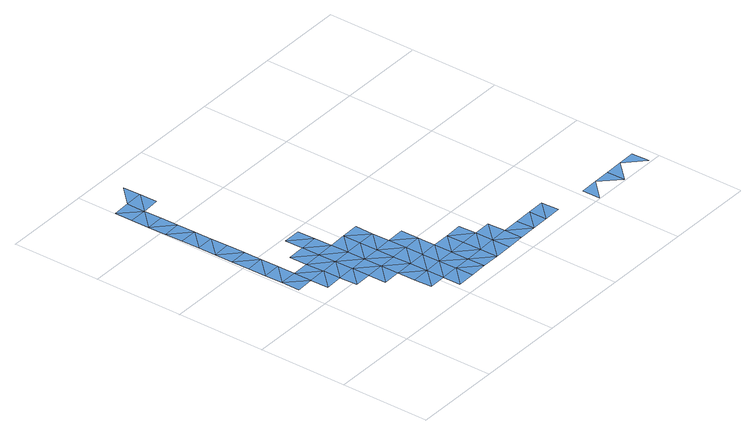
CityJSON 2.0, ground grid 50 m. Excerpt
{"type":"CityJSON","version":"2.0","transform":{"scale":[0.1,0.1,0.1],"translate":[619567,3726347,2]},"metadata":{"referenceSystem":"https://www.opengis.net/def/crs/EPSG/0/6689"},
"CityObjects":{
"waterbody1":{"type":"WaterBody","attributes":{"name":"福岡県津波浸水想定図","class":"1140","function":"2","WaterBodyTsunamiRiskAttribute.description":"1","WaterBodyTsunamiRiskAttribute.rank":"2"},"geometry":[{"type":"MultiSurface","lod":"1","boundaries":[[[0,1,2]],[[3,1,0]],[[4,5,0]],[[6,5,4]],[[7,8,9]],[[7,10,8]],[[11,7,12]],[[13,14,15]],[[16,7,11]],[[17,18,19]],[[14,20,11]],[[21,20,14]],[[22,17,19]],[[23,16,11]],[[14,13,21]],[[24,25,13]],[[26,18,17]],[[11,20,23]],[[25,24,27]],[[21,13,25]],[[21,28,20]],[[29,27,30]],[[21,25,31]],[[32,29,30]],[[21,31,28]],[[33,34,35]],[[36,32,35]],[[37,29,32]],[[35,34,36]],[[32,36,38]],[[37,32,38]],[[36,34,39]],[[36,40,38]],[[34,41,39]],[[40,36,39]],[[39,41,42]],[[39,42,43]]]}]},
"waterbody2":{"type":"WaterBody","attributes":{"name":"福岡県津波浸水想定図","class":"1140","function":"2","WaterBodyTsunamiRiskAttribute.description":"1","WaterBodyTsunamiRiskAttribute.rank":"3"},"geometry":[{"type":"MultiSurface","lod":"1","boundaries":[[[1,44,45]],[[3,44,1]],[[45,46,47]],[[46,48,47]],[[49,50,48]],[[45,44,46]],[[46,49,48]],[[49,51,50]],[[52,50,53]],[[50,51,53]],[[54,55,56]],[[54,52,55]],[[5,12,9]],[[52,53,55]],[[56,57,58]],[[55,57,56]],[[12,7,9]],[[58,19,59]],[[60,19,58]],[[19,61,59]],[[58,57,60]],[[12,62,14]],[[14,11,12]],[[24,15,63]],[[61,19,18]],[[24,13,15]],[[64,27,24]],[[64,30,27]],[[30,65,35]],[[32,30,35]]]}]},
"waterbody3":{"type":"WaterBody","attributes":{"name":"福岡県津波浸水想定図","class":"1140","function":"2","WaterBodyTsunamiRiskAttribute.description":"1","WaterBodyTsunamiRiskAttribute.rank":"1"},"geometry":[{"type":"MultiSurface","lod":"1","boundaries":[[[5,3,0]],[[3,5,9]],[[10,7,16]],[[66,10,67]],[[10,16,67]],[[68,66,67]],[[20,28,23]],[[28,69,23]],[[25,70,31]],[[25,27,70]],[[70,27,29]],[[31,70,71]],[[37,38,40]],[[72,37,40]],[[73,40,39]],[[39,43,73]],[[43,42,74]],[[74,75,43]],[[76,75,74]],[[74,77,76]],[[76,77,78]],[[78,77,79]],[[80,81,82]],[[83,84,81]],[[84,83,85]],[[85,86,87]]]}]},
"waterbody4":{"type":"WaterBody","attributes":{"name":"福岡県津波浸水想定図","class":"1140","function":"2","WaterBodyTsunamiRiskAttribute.description":"1","WaterBodyTsunamiRiskAttribute.rank":"4"},"geometry":[{"type":"MultiSurface","lod":"1","boundaries":[[[88,62,6]],[[12,5,6]],[[62,12,6]],[[88,89,62]],[[90,15,89]],[[15,90,63]],[[62,89,15]],[[15,14,62]],[[64,63,91]],[[91,92,64]],[[92,93,64]],[[94,65,93]],[[63,64,24]],[[93,30,64]],[[94,95,65]],[[30,93,65]],[[65,95,33]],[[65,33,35]]]}]}
},
"vertices":[
[122,677,3],[20,775,5],[22,675,3],[120,777,5],[124,577,3],[222,679,3],[224,579,4],[320,781,4],[218,879,4],[220,779,3],[318,881,4],[422,683,5],[322,681,4],[526,485,4],[424,583,4],[426,483,4],[420,783,4],[201,1779,9],[101,1777,9],[102,1677,7],[522,685,5],[524,585,4],[202,1679,9],[520,785,5],[528,385,4],[626,487,5],[199,1879,9],[627,387,4],[622,687,4],[727,389,4],[629,287,4],[624,587,5],[729,289,4],[733,89,4],[833,91,4],[731,189,4],[831,191,4],[827,391,4],[829,291,5],[931,193,5],[929,293,5],[933,93,4],[1033,95,4],[1031,195,5],
[118,877,5],[18,875,5],[116,977,6],[16,975,6],[14,1075,6],[114,1077,6],[12,1175,6],[112,1177,6],[10,1275,6],[110,1277,6],[8,1375,7],[108,1377,7],[6,1475,7],[106,1477,7],[4,1575,7],[3,1675,7],[104,1577,7],[1,1775,7],[324,581,4],[428,383,4],[529,285,4],[631,187,4],
[316,981,4],[418,883,4],[416,983,4],[620,787,5],[725,489,5],[724,589,5],[927,393,5],[1029,295,5],[1133,97,5],[1131,197,4],[1231,199,4],[1233,99,5],[1331,201,4],[1333,101,4],[1535,4,5],[1633,106,5],[1533,104,5],[1735,8,4],[1733,108,4],[1833,110,4],[1935,12,4],[1933,112,4],
[226,479,4],[326,481,4],[328,381,4],[429,283,4],[431,183,4],[531,185,4],[533,85,4],[633,87,4]
]}
